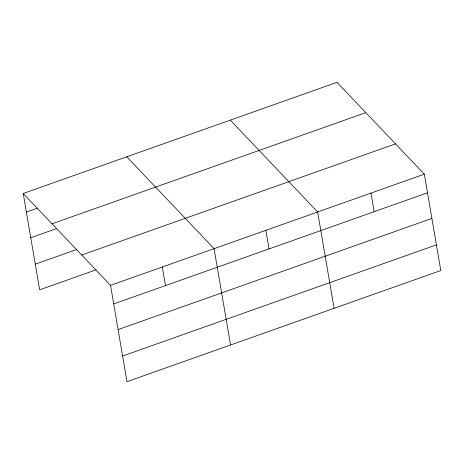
<?xml version="1.0" encoding="UTF-8"?>
<svg xmlns="http://www.w3.org/2000/svg" width="464" height="464" viewBox="0 0 464 464"><rect width="100%" height="100%" fill="white"/><g stroke="black" fill="none" stroke-linecap="round" stroke-linejoin="round"><path stroke-width="0.7" d="M23.2 193.476L337.009 82.337L424.334 174.197L440.8 270.524L126.991 381.663L110.531 285.337L23.2 193.476L39.666 289.803L96.21 269.775M26.378 212.065L37.277 208.203M52.02 223.793L365.823 112.648M30.763 237.719L56.649 228.549M35.281 264.149L76.838 249.429M81.71 255.026L395.514 143.881M110.531 285.337L424.334 174.197M113.703 303.926L427.512 192.78M118.088 329.579L431.897 218.44M122.606 356.01L436.415 244.87M230.312 120.124L317.643 211.984L334.103 308.311M126.759 156.803L214.084 248.663L230.55 344.984M370.985 193.088L374.164 211.677M265.86 230.324L269.039 248.913M162.307 266.997L165.486 285.586"/></g></svg>
